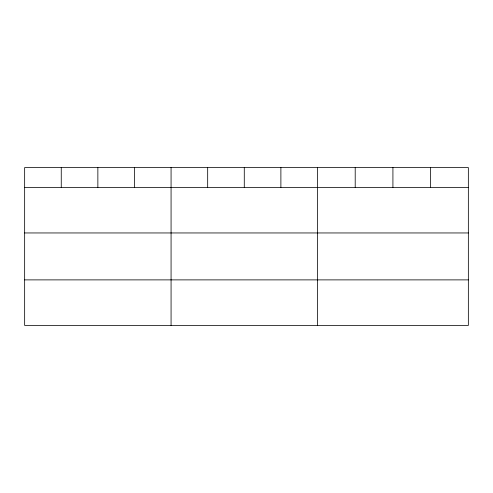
<?xml version="1.0" encoding="UTF-8"?>
<svg xmlns="http://www.w3.org/2000/svg" width="493" height="493" viewBox="0 0 493 493"><rect width="100%" height="100%" fill="white"/><g stroke="black" fill="none" stroke-linecap="round" stroke-linejoin="round"><path stroke-width="0.74" d="M468.35 187.402L468.35 325.435L24.65 325.435L24.65 167.565L468.35 167.565L468.35 187.402L24.65 187.402M24.65 232.955L468.35 232.955M24.65 279.882L468.35 279.882M430.635 167.565L430.635 187.402M392.921 167.565L392.921 187.402M355.206 167.565L355.206 187.402M317.492 167.565L317.492 325.435M280.887 167.565L280.887 187.402M244.281 167.565L244.281 187.402M207.676 167.565L207.676 187.402M171.071 167.565L171.071 325.435M134.466 167.565L134.466 187.402M97.861 167.565L97.861 187.402M61.255 167.565L61.255 187.402"/></g></svg>
